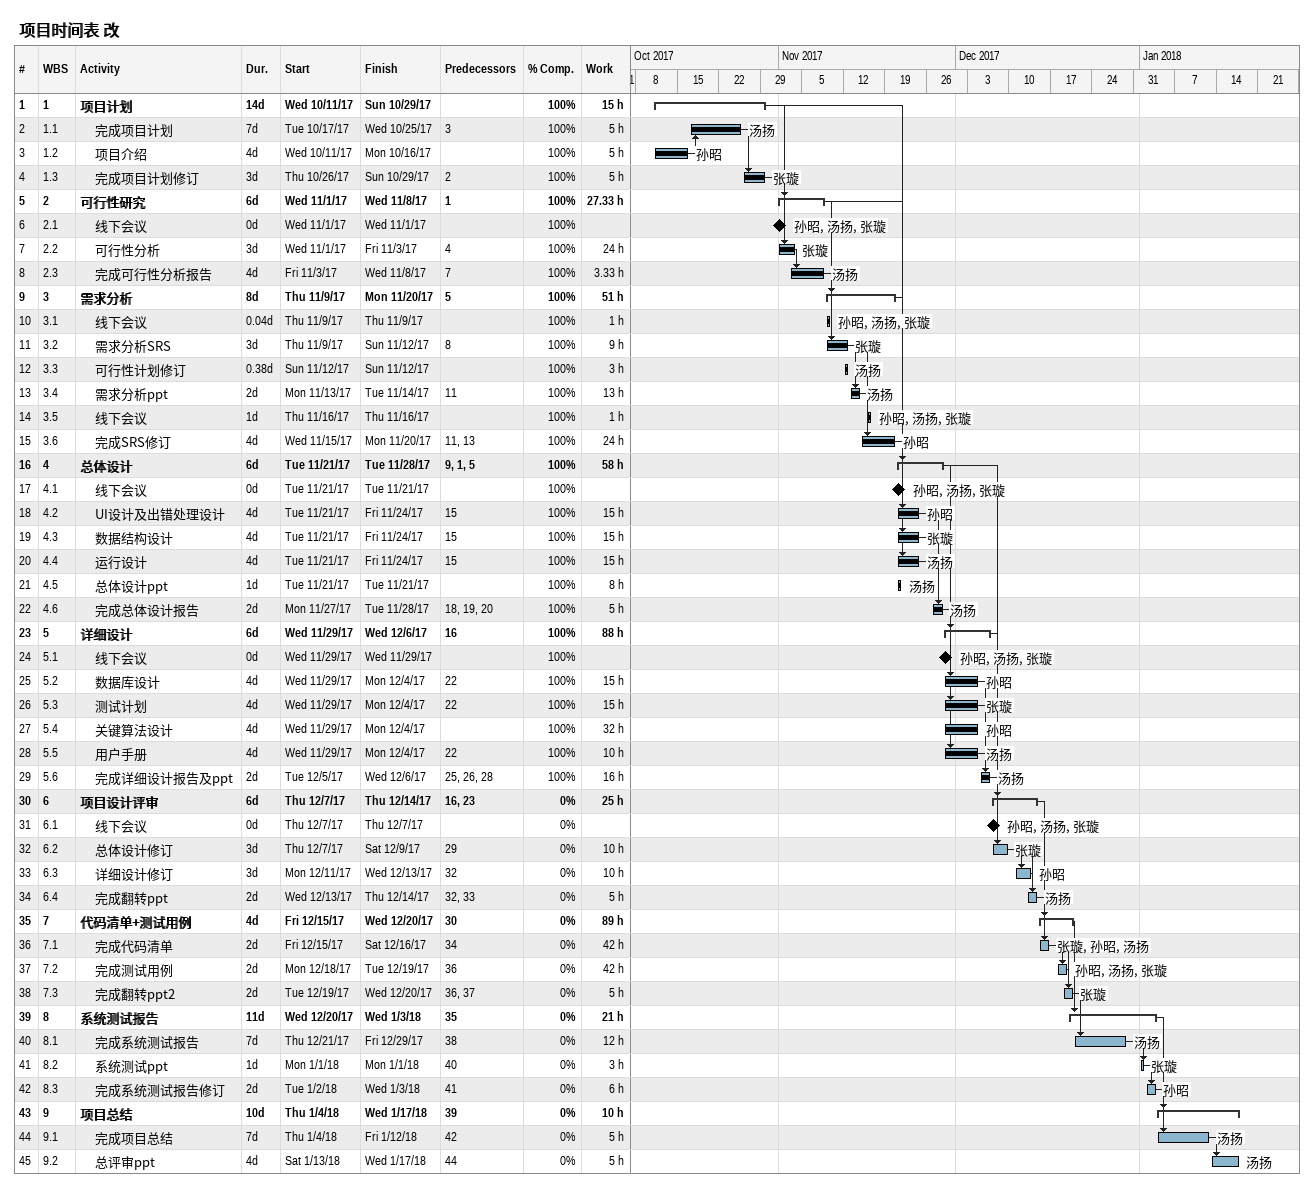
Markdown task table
项目时间表 改

| ID | WBS | Task | Duration | Start | Finish | Predecessors | Resources | % complete | Work (h) |
|---|---|---|---|---|---|---|---|---|---|
| 1 | 1 | **项目计划** | 14d | 2017-10-11 | 2017-10-29 |  |  | 100 | 15 |
| 2 | 1.1 | 完成项目计划 | 7d | 2017-10-17 | 2017-10-25 | 3 | 汤扬 | 100 | 5 |
| 3 | 1.2 | 项目介绍 | 4d | 2017-10-11 | 2017-10-16 |  | 孙昭 | 100 | 5 |
| 4 | 1.3 | 完成项目计划修订 | 3d | 2017-10-26 | 2017-10-29 | 2 | 张璇 | 100 | 5 |
| 5 | 2 | **可行性研究** | 6d | 2017-11-01 | 2017-11-08 | 1 |  | 100 | 27.33 |
| 6 | 2.1 | 线下会议 | 0d | 2017-11-01 | 2017-11-01 |  | 孙昭, 汤扬, 张璇 | 100 |  |
| 7 | 2.2 | 可行性分析 | 3d | 2017-11-01 | 2017-11-03 | 4 | 张璇 | 100 | 24 |
| 8 | 2.3 | 完成可行性分析报告 | 4d | 2017-11-03 | 2017-11-08 | 7 | 汤扬 | 100 | 3.33 |
| 9 | 3 | **需求分析** | 8d | 2017-11-09 | 2017-11-20 | 5 |  | 100 | 51 |
| 10 | 3.1 | 线下会议 | 0.04d | 2017-11-09 | 2017-11-09 |  | 孙昭, 汤扬, 张璇 | 100 | 1 |
| 11 | 3.2 | 需求分析SRS | 3d | 2017-11-09 | 2017-11-12 | 8 | 张璇 | 100 | 9 |
| 12 | 3.3 | 可行性计划修订 | 0.38d | 2017-11-12 | 2017-11-12 |  | 汤扬 | 100 | 3 |
| 13 | 3.4 | 需求分析ppt | 2d | 2017-11-13 | 2017-11-14 | 11 | 汤扬 | 100 | 13 |
| 14 | 3.5 | 线下会议 | 1d | 2017-11-16 | 2017-11-16 |  | 孙昭, 汤扬, 张璇 | 100 | 1 |
| 15 | 3.6 | 完成SRS修订 | 4d | 2017-11-15 | 2017-11-20 | 11, 13 | 孙昭 | 100 | 24 |
| 16 | 4 | **总体设计** | 6d | 2017-11-21 | 2017-11-28 | 9, 1, 5 |  | 100 | 58 |
| 17 | 4.1 | 线下会议 | 0d | 2017-11-21 | 2017-11-21 |  | 孙昭, 汤扬, 张璇 | 100 |  |
| 18 | 4.2 | UI设计及出错处理设计 | 4d | 2017-11-21 | 2017-11-24 | 15 | 孙昭 | 100 | 15 |
| 19 | 4.3 | 数据结构设计 | 4d | 2017-11-21 | 2017-11-24 | 15 | 张璇 | 100 | 15 |
| 20 | 4.4 | 运行设计 | 4d | 2017-11-21 | 2017-11-24 | 15 | 汤扬 | 100 | 15 |
| 21 | 4.5 | 总体设计ppt | 1d | 2017-11-21 | 2017-11-21 |  | 汤扬 | 100 | 8 |
| 22 | 4.6 | 完成总体设计报告 | 2d | 2017-11-27 | 2017-11-28 | 18, 19, 20 | 汤扬 | 100 | 5 |
| 23 | 5 | **详细设计** | 6d | 2017-11-29 | 2017-12-06 | 16 |  | 100 | 88 |
| 24 | 5.1 | 线下会议 | 0d | 2017-11-29 | 2017-11-29 |  | 孙昭, 汤扬, 张璇 | 100 |  |
| 25 | 5.2 | 数据库设计 | 4d | 2017-11-29 | 2017-12-04 | 22 | 孙昭 | 100 | 15 |
| 26 | 5.3 | 测试计划 | 4d | 2017-11-29 | 2017-12-04 | 22 | 张璇 | 100 | 15 |
| 27 | 5.4 | 关键算法设计 | 4d | 2017-11-29 | 2017-12-04 |  | 孙昭 | 100 | 32 |
| 28 | 5.5 | 用户手册 | 4d | 2017-11-29 | 2017-12-04 | 22 | 汤扬 | 100 | 10 |
| 29 | 5.6 | 完成详细设计报告及ppt | 2d | 2017-12-05 | 2017-12-06 | 25, 26, 28 | 汤扬 | 100 | 16 |
| 30 | 6 | **项目设计评审** | 6d | 2017-12-07 | 2017-12-14 | 16, 23 |  | 0 | 25 |
| 31 | 6.1 | 线下会议 | 0d | 2017-12-07 | 2017-12-07 |  | 孙昭, 汤扬, 张璇 | 0 |  |
| 32 | 6.2 | 总体设计修订 | 3d | 2017-12-07 | 2017-12-09 | 29 | 张璇 | 0 | 10 |
| 33 | 6.3 | 详细设计修订 | 3d | 2017-12-11 | 2017-12-13 | 32 | 孙昭 | 0 | 10 |
| 34 | 6.4 | 完成翻转ppt | 2d | 2017-12-13 | 2017-12-14 | 32, 33 | 汤扬 | 0 | 5 |
| 35 | 7 | **代码清单+测试用例** | 4d | 2017-12-15 | 2017-12-20 | 30 |  | 0 | 89 |
| 36 | 7.1 | 完成代码清单 | 2d | 2017-12-15 | 2017-12-16 | 34 | 张璇, 孙昭, 汤扬 | 0 | 42 |
| 37 | 7.2 | 完成测试用例 | 2d | 2017-12-18 | 2017-12-19 | 36 | 孙昭, 汤扬, 张璇 | 0 | 42 |
| 38 | 7.3 | 完成翻转ppt2 | 2d | 2017-12-19 | 2017-12-20 | 36, 37 | 张璇 | 0 | 5 |
| 39 | 8 | **系统测试报告** | 11d | 2017-12-20 | 2018-01-03 | 35 |  | 0 | 21 |
| 40 | 8.1 | 完成系统测试报告 | 7d | 2017-12-21 | 2017-12-29 | 38 | 汤扬 | 0 | 12 |
| 41 | 8.2 | 系统测试ppt | 1d | 2018-01-01 | 2018-01-01 | 40 | 张璇 | 0 | 3 |
| 42 | 8.3 | 完成系统测试报告修订 | 2d | 2018-01-02 | 2018-01-03 | 41 | 孙昭 | 0 | 6 |
| 43 | 9 | **项目总结** | 10d | 2018-01-04 | 2018-01-17 | 39 |  | 0 | 10 |
| 44 | 9.1 | 完成项目总结 | 7d | 2018-01-04 | 2018-01-12 | 42 | 汤扬 | 0 | 5 |
| 45 | 9.2 | 总评审ppt | 4d | 2018-01-13 | 2018-01-17 | 44 | 汤扬 | 0 | 5 |
